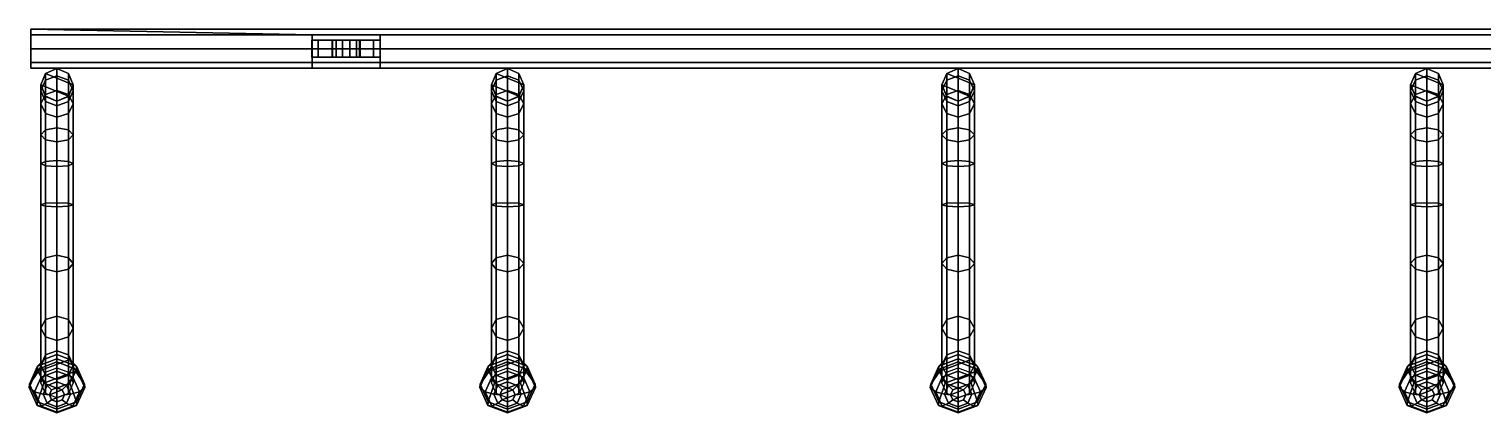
# Model space of a CAD drawing. Extents: x 0 to 330, y -45 to 0.
# Drawn here: x 0 to 170.3, y -45 to 0 of the extents above; entities that cross this region are included whole.
import ezdxf

# ---------------------------------------------------------------- set-up
doc = ezdxf.new("R2010")
doc.units = 0
doc.layers.add('ACESSORIO', color=254, linetype='CONTINUOUS')
doc.layers.add('BRANCO', color=7, linetype='CONTINUOUS')

msp = doc.modelspace()

# ---------------------------------------------------------------- meshes
at = {"layer": 'ACESSORIO'}
mesh = msp.add_polyface(dxfattribs=at)
corners = [(327.46, -4.6, 61), (327.46, -4.6, 28.55), (286.39, -4.6, 61), (33.17, -4.6, 61), (0.21, -4.6, 61), (0.21, -4.6, 28.55), (327.46, -3.93, 62.63), (327.46, -3.93, 59.37), (327.46, -3.93, 30.18), (327.46, -3.93, 26.92), (294.39, -3.93, 62.63), (294.39, -3.93, 59.37), (41.15, -3.93, 62.63), (41.15, -3.93, 59.37), (0.21, -3.93, 62.63), (0.21, -3.93, 59.37), (0.21, -3.93, 30.18), (0.21, -3.93, 26.92), (294.36, -3.3, 59.34), (293.59, -3.3, 64.23), (292.03, -3.3, 61.39), (292.03, -3.3, 60.51), (291.93, -3.3, 65), (291.59, -3.3, 62.15), (290.83, -3.3, 59.32), (289.96, -3.3, 62.59), (289.2, -3.3, 59.76), (288.79, -3.3, 57), (288.76, -3.3, 61.39), (287.12, -3.3, 64.23), (287.12, -3.3, 57.77), (286.36, -3.3, 62.66), (41.13, -3.3, 59.34), (40.36, -3.3, 64.23), (38.8, -3.3, 61.39), (38.8, -3.3, 60.51), (38.7, -3.3, 65), (38.36, -3.3, 62.15), (37.6, -3.3, 59.32), (36.73, -3.3, 62.59), (35.97, -3.3, 59.76), (35.56, -3.3, 57), (35.53, -3.3, 61.39), (33.89, -3.3, 64.23), (33.89, -3.3, 57.77), (33.13, -3.3, 62.66), (327.46, -2.3, 58.7), (327.46, -2.3, 26.25), (294.39, -2.3, 63.3), (294.39, -2.3, 58.7), (41.15, -2.3, 63.3), (41.15, -2.3, 58.7), (33.17, -2.3, 63.3), (0.21, -2.3, 63.3), (0.21, -2.3, 58.7), (0.21, -2.3, 30.85), (0.21, -2.3, 26.25), (294.36, -1.3, 62.66), (294.36, -1.3, 59.34), (293.59, -1.3, 64.23), (293.59, -1.3, 57.77), (292.03, -1.3, 61.39), (291.93, -1.3, 57), (291.59, -1.3, 62.15), (290.83, -1.3, 62.59), (288.79, -1.3, 57), (287.12, -1.3, 57.77), (286.36, -1.3, 59.34), (41.13, -1.3, 62.66), (41.13, -1.3, 59.34), (40.36, -1.3, 64.23), (40.36, -1.3, 57.77), (38.8, -1.3, 61.39), (38.7, -1.3, 57), (38.36, -1.3, 62.15), (37.6, -1.3, 62.59), (35.56, -1.3, 57), (33.89, -1.3, 57.77), (33.13, -1.3, 59.34), (327.46, -0.67, 59.37), (327.46, -0.67, 26.92), (294.39, -0.67, 62.63), (294.39, -0.67, 59.37), (41.15, -0.67, 62.63), (41.15, -0.67, 59.37), (33.17, -0.67, 62.63), (0.21, -0.67, 62.63), (0.21, -0.67, 59.37), (0.21, -0.67, 30.18), (327.46, 0, 28.55), (294.39, -0.67, 61), (41.15, -0.67, 61), (33.17, -0.67, 61), (0.21, 0, 61), (0.21, 0, 28.55), (0.21, 0, 28.55), (0.21, 0, 61), (286.39, -0.67, 61), (327.46, 0, 28.55), (327.46, 0, 61), (327.46, 0, 61), (0.21, -0.67, 26.92), (0.21, -0.67, 26.92), (0.21, -0.67, 30.18), (0.21, -0.67, 59.37), (0.21, -0.67, 62.63), (33.17, -0.67, 59.37), (286.39, -0.67, 59.37), (286.39, -0.67, 62.63), (327.46, -0.67, 26.92), (327.46, -0.67, 30.18), (327.46, -0.67, 30.18), (327.46, -0.67, 59.37), (327.46, -0.67, 62.63), (327.46, -0.67, 62.63), (33.13, -1.3, 59.34), (33.13, -1.3, 62.66), (33.13, -1.3, 62.66), (33.89, -1.3, 57.77), (33.89, -1.3, 64.23), (33.89, -1.3, 64.23), (35.53, -1.3, 60.51), (35.53, -1.3, 60.51), (35.53, -1.3, 61.39), (35.53, -1.3, 61.39), (35.56, -1.3, 57), (35.56, -1.3, 65), (35.56, -1.3, 65), (35.97, -1.3, 59.76), (35.97, -1.3, 59.76), (35.97, -1.3, 62.15), (35.97, -1.3, 62.15), (36.73, -1.3, 59.32), (36.73, -1.3, 59.32), (36.73, -1.3, 62.59), (36.73, -1.3, 62.59), (37.6, -1.3, 59.32), (37.6, -1.3, 59.32), (37.6, -1.3, 62.59), (38.36, -1.3, 59.76), (38.36, -1.3, 59.76), (38.36, -1.3, 62.15), (38.7, -1.3, 57), (38.7, -1.3, 65), (38.7, -1.3, 65), (38.8, -1.3, 60.51), (38.8, -1.3, 60.51), (38.8, -1.3, 61.39), (40.36, -1.3, 57.77), (40.36, -1.3, 64.23), (41.13, -1.3, 59.34), (41.13, -1.3, 62.66), (286.36, -1.3, 59.34), (286.36, -1.3, 62.66), (286.36, -1.3, 62.66), (287.12, -1.3, 57.77), (287.12, -1.3, 64.23), (287.12, -1.3, 64.23), (288.76, -1.3, 60.51), (288.76, -1.3, 60.51), (288.76, -1.3, 61.39), (288.76, -1.3, 61.39), (288.79, -1.3, 57), (288.79, -1.3, 65), (288.79, -1.3, 65), (289.2, -1.3, 59.76), (289.2, -1.3, 59.76), (289.2, -1.3, 62.15), (289.2, -1.3, 62.15), (289.96, -1.3, 59.32), (289.96, -1.3, 59.32), (289.96, -1.3, 62.59), (289.96, -1.3, 62.59), (290.83, -1.3, 59.32), (290.83, -1.3, 59.32), (290.83, -1.3, 62.59), (291.59, -1.3, 59.76), (291.59, -1.3, 59.76), (291.59, -1.3, 62.15), (291.93, -1.3, 57), (291.93, -1.3, 65), (291.93, -1.3, 65), (292.03, -1.3, 60.51), (292.03, -1.3, 60.51), (292.03, -1.3, 61.39), (293.59, -1.3, 57.77), (293.59, -1.3, 64.23), (294.36, -1.3, 59.34), (294.36, -1.3, 62.66), (0.21, -2.3, 26.25), (0.21, -2.3, 30.85), (0.21, -2.3, 58.7), (0.21, -2.3, 63.3), (33.17, -2.3, 58.7), (286.39, -2.3, 58.7), (286.39, -2.3, 63.3), (327.46, -2.3, 26.25), (327.46, -2.3, 30.85), (327.46, -2.3, 30.85), (327.46, -2.3, 58.7), (327.46, -2.3, 63.3), (327.46, -2.3, 63.3), (33.13, -3.3, 59.34), (33.13, -3.3, 59.34), (33.13, -3.3, 62.66), (33.89, -3.3, 57.77), (33.89, -3.3, 64.23), (35.53, -3.3, 60.51), (35.53, -3.3, 60.51), (35.53, -3.3, 61.39), (35.56, -3.3, 57), (35.56, -3.3, 65), (35.56, -3.3, 65), (35.97, -3.3, 59.76), (35.97, -3.3, 62.15), (35.97, -3.3, 62.15), (36.73, -3.3, 59.32), (36.73, -3.3, 59.32), (36.73, -3.3, 62.59), (37.6, -3.3, 59.32), (37.6, -3.3, 62.59), (37.6, -3.3, 62.59), (38.36, -3.3, 59.76), (38.36, -3.3, 59.76), (38.36, -3.3, 62.15), (38.7, -3.3, 57), (38.7, -3.3, 57), (38.7, -3.3, 65), (38.8, -3.3, 60.51), (38.8, -3.3, 61.39), (40.36, -3.3, 57.77), (40.36, -3.3, 57.77), (40.36, -3.3, 64.23), (41.13, -3.3, 59.34), (41.13, -3.3, 62.66), (41.13, -3.3, 62.66), (286.36, -3.3, 59.34), (286.36, -3.3, 59.34), (286.36, -3.3, 62.66), (287.12, -3.3, 57.77), (287.12, -3.3, 64.23), (288.76, -3.3, 60.51), (288.76, -3.3, 60.51), (288.76, -3.3, 61.39), (288.79, -3.3, 57), (288.79, -3.3, 65), (288.79, -3.3, 65), (289.2, -3.3, 59.76), (289.2, -3.3, 62.15), (289.2, -3.3, 62.15), (289.96, -3.3, 59.32), (289.96, -3.3, 59.32), (289.96, -3.3, 62.59), (290.83, -3.3, 59.32), (290.83, -3.3, 62.59), (290.83, -3.3, 62.59), (291.59, -3.3, 59.76), (291.59, -3.3, 59.76), (291.59, -3.3, 62.15), (291.93, -3.3, 57), (291.93, -3.3, 57), (291.93, -3.3, 65), (292.03, -3.3, 60.51), (292.03, -3.3, 61.39), (293.59, -3.3, 57.77), (293.59, -3.3, 57.77), (293.59, -3.3, 64.23), (294.36, -3.3, 59.34), (294.36, -3.3, 62.66), (294.36, -3.3, 62.66), (0.21, -3.93, 26.92), (0.21, -3.93, 30.18), (0.21, -3.93, 59.37), (0.21, -3.93, 62.63), (33.17, -3.93, 59.37), (33.17, -3.93, 62.63), (286.39, -3.93, 59.37), (286.39, -3.93, 62.63), (327.46, -3.93, 26.92), (327.46, -3.93, 30.18), (327.46, -3.93, 59.37), (327.46, -3.93, 62.63), (0.21, -4.6, 28.55), (0.21, -4.6, 61), (41.15, -4.6, 61), (294.39, -4.6, 61), (327.46, -4.6, 28.55), (327.46, -4.6, 61)]
mesh.append_faces([[corners[k] for k in face] for face in [(281, 10, 285, 287), (200, 48, 10, 281), (113, 81, 48, 200), (99, 90, 81, 113), (112, 82, 90, 99), (199, 49, 82, 112), (280, 11, 49, 199), (287, 285, 11, 280), (191, 272, 4, 104), (104, 4, 14, 96), (96, 14, 192, 105), (79, 100, 114, 46), (46, 114, 201, 7), (7, 201, 6, 0), (12, 284, 2, 277), (50, 12, 277, 195), (83, 50, 195, 108), (91, 83, 108, 97), (84, 91, 97, 107), (51, 84, 107, 194), (13, 51, 194, 276), (284, 13, 276, 2), (273, 283, 3, 275), (53, 273, 275, 52), (86, 53, 52, 85), (93, 86, 85, 92), (87, 93, 92, 106), (54, 87, 106, 193), (15, 54, 193, 274), (283, 15, 274, 3), (286, 279, 271, 282), (279, 197, 190, 271), (197, 110, 103, 190), (110, 89, 94, 103), (89, 109, 101, 94), (109, 196, 189, 101), (196, 278, 270, 189), (278, 286, 282, 270), (56, 17, 5, 102), (102, 5, 16, 95), (95, 16, 55, 88), (80, 98, 111, 47), (47, 111, 198, 9), (9, 198, 8, 1), (226, 41, 125, 142), (203, 45, 116, 115), (212, 36, 143, 126), (235, 32, 150, 151), (118, 125, 41, 44), (231, 226, 142, 148), (119, 116, 45, 43), (149, 143, 36, 33), (115, 118, 44, 203), (32, 231, 148, 150), (126, 119, 43, 212), (151, 149, 33, 235), (35, 145, 139, 223), (34, 147, 145, 35), (38, 136, 132, 217), (223, 139, 136, 38), (40, 128, 121, 208), (217, 132, 128, 40), (42, 123, 130, 215), (208, 121, 123, 42), (39, 134, 138, 221), (215, 130, 134, 39), (147, 34, 37, 141), (221, 138, 141, 37), (74, 75, 144, 70), (74, 70, 68, 72), (72, 68, 69, 146), (140, 146, 69, 71), (140, 71, 73, 137), (133, 137, 73, 76), (129, 133, 76, 77), (129, 77, 78, 122), (124, 122, 78, 117), (131, 124, 117, 120), (131, 120, 127, 135), (135, 127, 144, 75), (214, 218, 211, 206), (214, 206, 204, 209), (209, 204, 202, 207), (213, 207, 202, 205), (213, 205, 210, 216), (216, 210, 225, 219), (222, 219, 225, 230), (222, 230, 233, 228), (229, 228, 233, 234), (224, 229, 234, 232), (224, 232, 227, 220), (218, 220, 227, 211), (260, 27, 162, 179), (237, 31, 153, 152), (246, 22, 180, 163), (269, 18, 187, 188), (155, 162, 27, 30), (265, 260, 179, 185), (156, 153, 31, 29), (186, 180, 22, 19), (152, 155, 30, 237), (18, 265, 185, 187), (163, 156, 29, 246), (188, 186, 19, 269), (21, 182, 176, 257), (20, 184, 182, 21), (24, 173, 169, 251), (257, 176, 173, 24), (26, 165, 158, 242), (251, 169, 165, 26), (28, 160, 167, 249), (242, 158, 160, 28), (25, 171, 175, 255), (249, 167, 171, 25), (184, 20, 23, 178), (255, 175, 178, 23), (63, 64, 181, 59), (63, 59, 57, 61), (61, 57, 58, 183), (177, 183, 58, 60), (177, 60, 62, 174), (170, 174, 62, 65), (166, 170, 65, 66), (166, 66, 67, 159), (161, 159, 67, 154), (168, 161, 154, 157), (168, 157, 164, 172), (172, 164, 181, 64), (248, 252, 245, 240), (248, 240, 238, 243), (243, 238, 236, 241), (247, 241, 236, 239), (247, 239, 244, 250), (250, 244, 259, 253), (256, 253, 259, 264), (256, 264, 267, 262), (263, 262, 267, 268), (258, 263, 268, 266), (258, 266, 261, 254), (252, 254, 261, 245)]])
mesh = msp.add_polyface(dxfattribs=at)
corners = [(1.92, -40.58, 16.53), (1.37, -39.39, 17.16), (4.61, -38.2, 17.8), (1.92, -38.2, 17.8), (1.92, -36.07, 9.72), (1.37, -35.07, 10.61), (4.61, -34.06, 11.5), (1.92, -34.06, 11.5), (1.92, -28.16, 3.02), (1.37, -27.48, 4.2), (4.61, -26.8, 5.39), (1.92, -26.8, 5.39), (1.92, -20.75, 0.56), (1.37, -20.59, 1.92), (4.61, -20.42, 3.28), (1.92, -20.42, 3.28), (4.61, -16.02, 3.58), (5.17, -15.77, 2.25), (4.61, -15.51, 0.92), (3.27, -15.41, 0.37), (4.61, -12.98, 4.55), (5.17, -12.39, 3.32), (4.61, -11.81, 2.1), (3.27, -11.56, 1.6), (1.92, -8.48, 9.88), (3.27, -8.45, 12.2), (3.27, -8.44, 63.09), (1.92, -7.89, 12.2), (1.92, -7.88, 63.09), (4.61, -7.68, 5.9), (1.37, -7.24, 9.33), (3.27, -7.22, 5.58), (1.37, -6.54, 12.2), (3.27, -5.48, 8.55), (4.61, -5.2, 63.09), (1.92, -5.19, 12.19), (3.27, -4.64, 63.09), (3.27, -4.63, 12.19), (3.27, -4.64, 63.09), (4.61, -5.19, 12.19), (1.92, -5.2, 63.09), (1.92, -5.2, 63.09), (4.61, -5.2, 63.09), (1.92, -6, 8.78), (4.61, -6, 8.78), (1.37, -6.54, 63.09), (1.37, -6.54, 63.09), (5.17, -6.54, 12.2), (5.17, -6.54, 63.09), (5.17, -6.54, 63.09), (5.17, -7.24, 9.33), (1.92, -7.68, 5.9), (1.92, -7.88, 63.09), (4.61, -7.88, 63.09), (4.61, -7.88, 63.09), (4.61, -7.89, 12.2), (3.27, -8.44, 63.09), (4.61, -8.48, 9.88), (1.37, -8.78, 6.68), (5.17, -8.78, 6.68), (3.27, -8.99, 10.11), (1.92, -9.88, 7.45), (4.61, -9.88, 7.45), (3.27, -10.33, 7.77), (1.92, -11.81, 2.1), (1.37, -12.39, 3.32), (1.92, -12.98, 4.55), (3.27, -13.22, 5.05), (1.92, -15.51, 0.92), (1.37, -15.77, 2.25), (1.92, -16.02, 3.58), (3.27, -16.13, 4.13), (3.27, -20.36, 3.85), (5.17, -20.59, 1.92), (4.61, -20.75, 0.56), (3.27, -20.82), (3.27, -26.52, 5.88), (5.17, -27.48, 4.2), (4.61, -28.16, 3.02), (3.27, -28.45, 2.53), (3.27, -33.64, 11.87), (5.17, -35.07, 10.61), (4.61, -36.07, 9.72), (3.27, -36.49, 9.35), (3.27, -37.71, 18.06), (5.17, -39.39, 17.16), (3.27, -39.71, 22.46), (1.92, -40.22, 22.25), (4.61, -40.22, 22.25), (4.61, -40.58, 16.53), (3.27, -41.07, 16.26), (1.37, -41.47, 21.75), (5.17, -41.47, 21.75), (1.92, -42.71, 21.24), (4.61, -42.71, 21.24), (3.27, -43.23, 21.03)]
mesh.append_faces([[corners[k] for k in face] for face in [(56, 52, 27, 25), (52, 45, 32, 27), (45, 40, 35, 32), (40, 36, 37, 35), (36, 42, 39, 37), (42, 48, 47, 39), (48, 53, 55, 47), (53, 56, 25, 55), (24, 60, 25, 27), (30, 24, 27, 32), (43, 30, 32, 35), (33, 43, 35, 37), (44, 33, 37, 39), (50, 44, 39, 47), (57, 50, 47, 55), (60, 57, 55, 25), (61, 63, 60, 24), (58, 61, 24, 30), (51, 58, 30, 43), (31, 51, 43, 33), (29, 31, 33, 44), (59, 29, 44, 50), (62, 59, 50, 57), (63, 62, 57, 60), (63, 61, 66, 67), (61, 58, 65, 66), (58, 51, 64, 65), (51, 31, 23, 64), (31, 29, 22, 23), (29, 59, 21, 22), (59, 62, 20, 21), (62, 63, 67, 20), (70, 71, 67, 66), (69, 70, 66, 65), (68, 69, 65, 64), (19, 68, 64, 23), (18, 19, 23, 22), (17, 18, 22, 21), (16, 17, 21, 20), (71, 16, 20, 67), (15, 72, 71, 70), (13, 15, 70, 69), (12, 13, 69, 68), (75, 12, 68, 19), (74, 75, 19, 18), (73, 74, 18, 17), (14, 73, 17, 16), (72, 14, 16, 71), (11, 76, 72, 15), (9, 11, 15, 13), (8, 9, 13, 12), (79, 8, 12, 75), (78, 79, 75, 74), (77, 78, 74, 73), (10, 77, 73, 14), (76, 10, 14, 72), (76, 11, 7, 80), (11, 9, 5, 7), (9, 8, 4, 5), (8, 79, 83, 4), (79, 78, 82, 83), (78, 77, 81, 82), (77, 10, 6, 81), (10, 76, 80, 6), (80, 7, 3, 84), (7, 5, 1, 3), (5, 4, 0, 1), (4, 83, 90, 0), (83, 82, 89, 90), (82, 81, 85, 89), (81, 6, 2, 85), (6, 80, 84, 2), (87, 86, 84, 3), (91, 87, 3, 1), (93, 91, 1, 0), (95, 93, 0, 90), (94, 95, 90, 89), (92, 94, 89, 85), (88, 92, 85, 2), (86, 88, 2, 84), (34, 38, 41, 49), (49, 41, 46, 54), (54, 46, 28, 26)]])
mesh = msp.add_polyface(dxfattribs=at)
corners = [(54.72, -40.58, 16.53), (54.16, -39.39, 17.16), (57.4, -38.2, 17.8), (54.72, -38.2, 17.8), (54.72, -36.07, 9.72), (54.16, -35.07, 10.61), (57.4, -34.06, 11.5), (54.72, -34.06, 11.5), (54.72, -28.16, 3.02), (54.16, -27.48, 4.2), (57.4, -26.8, 5.39), (54.72, -26.8, 5.39), (54.72, -20.75, 0.56), (54.16, -20.59, 1.92), (57.4, -20.42, 3.28), (54.72, -20.42, 3.28), (57.4, -16.02, 3.58), (57.96, -15.77, 2.25), (57.4, -15.51, 0.92), (56.06, -15.41, 0.37), (57.4, -12.98, 4.55), (57.96, -12.39, 3.32), (57.4, -11.81, 2.1), (56.06, -11.56, 1.6), (54.72, -8.48, 9.88), (56.06, -8.45, 12.2), (56.06, -8.44, 63.09), (54.72, -7.89, 12.2), (54.72, -7.88, 63.09), (57.4, -7.68, 5.9), (54.16, -7.24, 9.33), (56.06, -7.22, 5.58), (54.16, -6.54, 12.2), (56.06, -5.48, 8.55), (57.4, -5.2, 63.09), (54.72, -5.19, 12.19), (56.06, -4.64, 63.09), (56.06, -4.63, 12.19), (56.06, -4.64, 63.09), (57.4, -5.19, 12.19), (54.72, -5.2, 63.09), (54.72, -5.2, 63.09), (57.4, -5.2, 63.09), (54.72, -6, 8.78), (57.4, -6, 8.78), (54.16, -6.54, 63.09), (54.16, -6.54, 63.09), (57.96, -6.54, 12.2), (57.96, -6.54, 63.09), (57.96, -6.54, 63.09), (57.96, -7.24, 9.33), (54.72, -7.68, 5.9), (54.72, -7.88, 63.09), (57.4, -7.88, 63.09), (57.4, -7.88, 63.09), (57.4, -7.89, 12.2), (56.06, -8.44, 63.09), (57.4, -8.48, 9.88), (54.16, -8.78, 6.68), (57.96, -8.78, 6.68), (56.06, -8.99, 10.11), (54.72, -9.88, 7.45), (57.4, -9.88, 7.45), (56.06, -10.33, 7.77), (54.72, -11.81, 2.1), (54.16, -12.39, 3.32), (54.72, -12.98, 4.55), (56.06, -13.22, 5.05), (54.72, -15.51, 0.92), (54.16, -15.77, 2.25), (54.72, -16.02, 3.58), (56.06, -16.13, 4.13), (56.06, -20.36, 3.85), (57.96, -20.59, 1.92), (57.4, -20.75, 0.56), (56.06, -20.82), (56.06, -26.52, 5.88), (57.96, -27.48, 4.2), (57.4, -28.16, 3.02), (56.06, -28.45, 2.53), (56.06, -33.64, 11.87), (57.96, -35.07, 10.61), (57.4, -36.07, 9.72), (56.06, -36.49, 9.35), (56.06, -37.71, 18.06), (57.96, -39.39, 17.16), (56.06, -39.71, 22.46), (54.72, -40.22, 22.25), (57.4, -40.22, 22.25), (57.4, -40.58, 16.53), (56.06, -41.07, 16.26), (54.16, -41.47, 21.75), (57.96, -41.47, 21.75), (54.72, -42.71, 21.24), (57.4, -42.71, 21.24), (56.06, -43.23, 21.03)]
mesh.append_faces([[corners[k] for k in face] for face in [(56, 52, 27, 25), (52, 45, 32, 27), (45, 40, 35, 32), (40, 36, 37, 35), (36, 42, 39, 37), (42, 48, 47, 39), (48, 53, 55, 47), (53, 56, 25, 55), (24, 60, 25, 27), (30, 24, 27, 32), (43, 30, 32, 35), (33, 43, 35, 37), (44, 33, 37, 39), (50, 44, 39, 47), (57, 50, 47, 55), (60, 57, 55, 25), (61, 63, 60, 24), (58, 61, 24, 30), (51, 58, 30, 43), (31, 51, 43, 33), (29, 31, 33, 44), (59, 29, 44, 50), (62, 59, 50, 57), (63, 62, 57, 60), (63, 61, 66, 67), (61, 58, 65, 66), (58, 51, 64, 65), (51, 31, 23, 64), (31, 29, 22, 23), (29, 59, 21, 22), (59, 62, 20, 21), (62, 63, 67, 20), (70, 71, 67, 66), (69, 70, 66, 65), (68, 69, 65, 64), (19, 68, 64, 23), (18, 19, 23, 22), (17, 18, 22, 21), (16, 17, 21, 20), (71, 16, 20, 67), (15, 72, 71, 70), (13, 15, 70, 69), (12, 13, 69, 68), (75, 12, 68, 19), (74, 75, 19, 18), (73, 74, 18, 17), (14, 73, 17, 16), (72, 14, 16, 71), (11, 76, 72, 15), (9, 11, 15, 13), (8, 9, 13, 12), (79, 8, 12, 75), (78, 79, 75, 74), (77, 78, 74, 73), (10, 77, 73, 14), (76, 10, 14, 72), (76, 11, 7, 80), (11, 9, 5, 7), (9, 8, 4, 5), (8, 79, 83, 4), (79, 78, 82, 83), (78, 77, 81, 82), (77, 10, 6, 81), (10, 76, 80, 6), (80, 7, 3, 84), (7, 5, 1, 3), (5, 4, 0, 1), (4, 83, 90, 0), (83, 82, 89, 90), (82, 81, 85, 89), (81, 6, 2, 85), (6, 80, 84, 2), (87, 86, 84, 3), (91, 87, 3, 1), (93, 91, 1, 0), (95, 93, 0, 90), (94, 95, 90, 89), (92, 94, 89, 85), (88, 92, 85, 2), (86, 88, 2, 84), (34, 38, 41, 49), (49, 41, 46, 54), (54, 46, 28, 26)]])
mesh = msp.add_polyface(dxfattribs=at)
corners = [(107.51, -40.58, 16.53), (106.96, -39.39, 17.16), (110.2, -38.2, 17.8), (107.51, -38.2, 17.8), (107.51, -36.07, 9.72), (106.96, -35.07, 10.61), (110.2, -34.06, 11.5), (107.51, -34.06, 11.5), (107.51, -28.16, 3.02), (106.96, -27.48, 4.2), (110.2, -26.8, 5.39), (107.51, -26.8, 5.39), (107.51, -20.75, 0.56), (106.96, -20.59, 1.92), (110.2, -20.42, 3.28), (107.51, -20.42, 3.28), (110.2, -16.02, 3.58), (110.76, -15.77, 2.25), (110.2, -15.51, 0.92), (108.86, -15.41, 0.37), (110.2, -12.98, 4.55), (110.76, -12.39, 3.32), (110.2, -11.81, 2.1), (108.86, -11.56, 1.6), (107.51, -8.48, 9.88), (108.86, -8.45, 12.2), (108.86, -8.44, 63.09), (107.51, -7.89, 12.2), (107.51, -7.88, 63.09), (110.2, -7.68, 5.9), (106.96, -7.24, 9.33), (108.86, -7.22, 5.58), (106.96, -6.54, 12.2), (108.86, -5.48, 8.55), (110.2, -5.2, 63.09), (107.51, -5.19, 12.19), (108.86, -4.64, 63.09), (108.86, -4.63, 12.19), (108.86, -4.64, 63.09), (110.2, -5.19, 12.19), (107.51, -5.2, 63.09), (107.51, -5.2, 63.09), (110.2, -5.2, 63.09), (107.51, -6, 8.78), (110.2, -6, 8.78), (106.96, -6.54, 63.09), (106.96, -6.54, 63.09), (110.76, -6.54, 12.2), (110.76, -6.54, 63.09), (110.76, -6.54, 63.09), (110.76, -7.24, 9.33), (107.51, -7.68, 5.9), (107.51, -7.88, 63.09), (110.2, -7.88, 63.09), (110.2, -7.88, 63.09), (110.2, -7.89, 12.2), (108.86, -8.44, 63.09), (110.2, -8.48, 9.88), (106.96, -8.78, 6.68), (110.76, -8.78, 6.68), (108.86, -8.99, 10.11), (107.51, -9.88, 7.45), (110.2, -9.88, 7.45), (108.86, -10.33, 7.77), (107.51, -11.81, 2.1), (106.96, -12.39, 3.32), (107.51, -12.98, 4.55), (108.86, -13.22, 5.05), (107.51, -15.51, 0.92), (106.96, -15.77, 2.25), (107.51, -16.02, 3.58), (108.86, -16.13, 4.13), (108.86, -20.36, 3.85), (110.76, -20.59, 1.92), (110.2, -20.75, 0.56), (108.86, -20.82), (108.86, -26.52, 5.88), (110.76, -27.48, 4.2), (110.2, -28.16, 3.02), (108.86, -28.45, 2.53), (108.86, -33.64, 11.87), (110.76, -35.07, 10.61), (110.2, -36.07, 9.72), (108.86, -36.49, 9.35), (108.86, -37.71, 18.06), (110.76, -39.39, 17.16), (108.86, -39.71, 22.46), (107.51, -40.22, 22.25), (110.2, -40.22, 22.25), (110.2, -40.58, 16.53), (108.86, -41.07, 16.26), (106.96, -41.47, 21.75), (110.76, -41.47, 21.75), (107.51, -42.71, 21.24), (110.2, -42.71, 21.24), (108.86, -43.23, 21.03)]
mesh.append_faces([[corners[k] for k in face] for face in [(56, 52, 27, 25), (52, 45, 32, 27), (45, 40, 35, 32), (40, 36, 37, 35), (36, 42, 39, 37), (42, 48, 47, 39), (48, 53, 55, 47), (53, 56, 25, 55), (24, 60, 25, 27), (30, 24, 27, 32), (43, 30, 32, 35), (33, 43, 35, 37), (44, 33, 37, 39), (50, 44, 39, 47), (57, 50, 47, 55), (60, 57, 55, 25), (61, 63, 60, 24), (58, 61, 24, 30), (51, 58, 30, 43), (31, 51, 43, 33), (29, 31, 33, 44), (59, 29, 44, 50), (62, 59, 50, 57), (63, 62, 57, 60), (63, 61, 66, 67), (61, 58, 65, 66), (58, 51, 64, 65), (51, 31, 23, 64), (31, 29, 22, 23), (29, 59, 21, 22), (59, 62, 20, 21), (62, 63, 67, 20), (70, 71, 67, 66), (69, 70, 66, 65), (68, 69, 65, 64), (19, 68, 64, 23), (18, 19, 23, 22), (17, 18, 22, 21), (16, 17, 21, 20), (71, 16, 20, 67), (15, 72, 71, 70), (13, 15, 70, 69), (12, 13, 69, 68), (75, 12, 68, 19), (74, 75, 19, 18), (73, 74, 18, 17), (14, 73, 17, 16), (72, 14, 16, 71), (11, 76, 72, 15), (9, 11, 15, 13), (8, 9, 13, 12), (79, 8, 12, 75), (78, 79, 75, 74), (77, 78, 74, 73), (10, 77, 73, 14), (76, 10, 14, 72), (76, 11, 7, 80), (11, 9, 5, 7), (9, 8, 4, 5), (8, 79, 83, 4), (79, 78, 82, 83), (78, 77, 81, 82), (77, 10, 6, 81), (10, 76, 80, 6), (80, 7, 3, 84), (7, 5, 1, 3), (5, 4, 0, 1), (4, 83, 90, 0), (83, 82, 89, 90), (82, 81, 85, 89), (81, 6, 2, 85), (6, 80, 84, 2), (87, 86, 84, 3), (91, 87, 3, 1), (93, 91, 1, 0), (95, 93, 0, 90), (94, 95, 90, 89), (92, 94, 89, 85), (88, 92, 85, 2), (86, 88, 2, 84), (34, 38, 41, 49), (49, 41, 46, 54), (54, 46, 28, 26)]])
mesh = msp.add_polyface(dxfattribs=at)
corners = [(162.43, -40.58, 16.53), (161.87, -39.39, 17.16), (165.12, -38.2, 17.8), (162.43, -38.2, 17.8), (162.43, -36.07, 9.72), (161.87, -35.07, 10.61), (165.12, -34.06, 11.5), (162.43, -34.06, 11.5), (162.43, -28.16, 3.02), (161.87, -27.48, 4.2), (165.12, -26.8, 5.39), (162.43, -26.8, 5.39), (162.43, -20.75, 0.56), (161.87, -20.59, 1.92), (165.12, -20.42, 3.28), (162.43, -20.42, 3.28), (165.12, -16.02, 3.58), (165.67, -15.77, 2.25), (165.12, -15.51, 0.92), (163.77, -15.41, 0.37), (165.12, -12.98, 4.55), (165.67, -12.39, 3.32), (165.12, -11.81, 2.1), (163.77, -11.56, 1.6), (162.43, -8.48, 9.88), (163.77, -8.45, 12.2), (163.77, -8.44, 63.09), (162.43, -7.89, 12.2), (162.43, -7.88, 63.09), (165.12, -7.68, 5.9), (161.87, -7.24, 9.33), (163.77, -7.22, 5.58), (161.87, -6.54, 12.2), (163.77, -5.48, 8.55), (165.12, -5.2, 63.09), (162.43, -5.19, 12.19), (163.77, -4.64, 63.09), (163.77, -4.63, 12.19), (163.77, -4.64, 63.09), (165.12, -5.19, 12.19), (162.43, -5.2, 63.09), (162.43, -5.2, 63.09), (165.12, -5.2, 63.09), (162.43, -6, 8.78), (165.12, -6, 8.78), (161.87, -6.54, 63.09), (161.87, -6.54, 63.09), (165.67, -6.54, 12.2), (165.67, -6.54, 63.09), (165.67, -6.54, 63.09), (165.67, -7.24, 9.33), (162.43, -7.68, 5.9), (162.43, -7.88, 63.09), (165.12, -7.88, 63.09), (165.12, -7.88, 63.09), (165.12, -7.89, 12.2), (163.77, -8.44, 63.09), (165.12, -8.48, 9.88), (161.87, -8.78, 6.68), (165.67, -8.78, 6.68), (163.77, -8.99, 10.11), (162.43, -9.88, 7.45), (165.12, -9.88, 7.45), (163.77, -10.33, 7.77), (162.43, -11.81, 2.1), (161.87, -12.39, 3.32), (162.43, -12.98, 4.55), (163.77, -13.22, 5.05), (162.43, -15.51, 0.92), (161.87, -15.77, 2.25), (162.43, -16.02, 3.58), (163.77, -16.13, 4.13), (163.77, -20.36, 3.85), (165.67, -20.59, 1.92), (165.12, -20.75, 0.56), (163.77, -20.82), (163.77, -26.52, 5.88), (165.67, -27.48, 4.2), (165.12, -28.16, 3.02), (163.77, -28.45, 2.53), (163.77, -33.64, 11.87), (165.67, -35.07, 10.61), (165.12, -36.07, 9.72), (163.77, -36.49, 9.35), (163.77, -37.71, 18.06), (165.67, -39.39, 17.16), (163.77, -39.71, 22.46), (162.43, -40.22, 22.25), (165.12, -40.22, 22.25), (165.12, -40.58, 16.53), (163.77, -41.07, 16.26), (161.87, -41.47, 21.75), (165.67, -41.47, 21.75), (162.43, -42.71, 21.24), (165.12, -42.71, 21.24), (163.77, -43.23, 21.03)]
mesh.append_faces([[corners[k] for k in face] for face in [(56, 52, 27, 25), (52, 45, 32, 27), (45, 40, 35, 32), (40, 36, 37, 35), (36, 42, 39, 37), (42, 48, 47, 39), (48, 53, 55, 47), (53, 56, 25, 55), (24, 60, 25, 27), (30, 24, 27, 32), (43, 30, 32, 35), (33, 43, 35, 37), (44, 33, 37, 39), (50, 44, 39, 47), (57, 50, 47, 55), (60, 57, 55, 25), (61, 63, 60, 24), (58, 61, 24, 30), (51, 58, 30, 43), (31, 51, 43, 33), (29, 31, 33, 44), (59, 29, 44, 50), (62, 59, 50, 57), (63, 62, 57, 60), (63, 61, 66, 67), (61, 58, 65, 66), (58, 51, 64, 65), (51, 31, 23, 64), (31, 29, 22, 23), (29, 59, 21, 22), (59, 62, 20, 21), (62, 63, 67, 20), (70, 71, 67, 66), (69, 70, 66, 65), (68, 69, 65, 64), (19, 68, 64, 23), (18, 19, 23, 22), (17, 18, 22, 21), (16, 17, 21, 20), (71, 16, 20, 67), (15, 72, 71, 70), (13, 15, 70, 69), (12, 13, 69, 68), (75, 12, 68, 19), (74, 75, 19, 18), (73, 74, 18, 17), (14, 73, 17, 16), (72, 14, 16, 71), (11, 76, 72, 15), (9, 11, 15, 13), (8, 9, 13, 12), (79, 8, 12, 75), (78, 79, 75, 74), (77, 78, 74, 73), (10, 77, 73, 14), (76, 10, 14, 72), (76, 11, 7, 80), (11, 9, 5, 7), (9, 8, 4, 5), (8, 79, 83, 4), (79, 78, 82, 83), (78, 77, 81, 82), (77, 10, 6, 81), (10, 76, 80, 6), (80, 7, 3, 84), (7, 5, 1, 3), (5, 4, 0, 1), (4, 83, 90, 0), (83, 82, 89, 90), (82, 81, 85, 89), (81, 6, 2, 85), (6, 80, 84, 2), (87, 86, 84, 3), (91, 87, 3, 1), (93, 91, 1, 0), (95, 93, 0, 90), (94, 95, 90, 89), (92, 94, 89, 85), (88, 92, 85, 2), (86, 88, 2, 84), (34, 38, 41, 49), (49, 41, 46, 54), (54, 46, 28, 26)]])
at = {"layer": 'BRANCO'}
mesh = msp.add_polyface(dxfattribs=at)
corners = [(3.27, -44.57, 20.91), (5.57, -44.12, 22.17), (3.89, -43.45, 24.84), (4.15, -42.88, 25.09), (4.87, -42.81, 24.93), (5.89, -42.51, 24.25), (2.64, -42.3, 25.34), (3.27, -42.1, 17.92), (3.27, -42.06, 25.44), (6.53, -42.01, 23.1), (2.13, -41.77, 25.39), (6.49, -41.61, 22.2), (4.79, -41.52, 18.17), (1.74, -41.52, 18.17), (3.27, -41.34, 25.57), (1.11, -40.12, 18.78), (3.27, -40.1, 25.3), (5.57, -39.89, 24.02), (5.54, -39.53, 23.11), (3.27, -39.01, 24.4), (1.74, -38.73, 19.39), (3.27, -38.66, 23.49), (3.27, -38.15, 19.64), (3.27, -38.15, 19.64), (1.74, -38.73, 19.39), (4.79, -38.73, 19.39), (4.79, -38.73, 19.39), (0.99, -39.53, 23.11), (0.96, -39.89, 24.02), (1.11, -40.12, 18.78), (5.42, -40.12, 18.78), (5.42, -40.12, 18.78), (1.41, -40.81, 24.99), (5.12, -40.81, 24.99), (1.74, -41.52, 18.17), (4.79, -41.52, 18.17), (0.04, -41.61, 22.2), (4.4, -41.77, 25.39), (0, -42.01, 23.1), (3.27, -42.1, 17.92), (3.89, -42.3, 25.34), (0.64, -42.51, 24.25), (1.66, -42.81, 24.93), (2.38, -42.88, 25.09), (2.64, -43.45, 24.84), (3.27, -43.69, 24.73), (0.99, -43.7, 21.29), (5.54, -43.7, 21.29), (2.13, -43.85, 24.48), (4.4, -43.85, 24.48), (0.96, -44.12, 22.17), (1.41, -44.21, 23.51), (5.12, -44.21, 23.51), (3.27, -44.28, 24.29), (3.27, -44.92, 23.2), (3.27, -45, 21.79)]
mesh.append_faces([[corners[k] for k in face] for face in [(39, 35, 47, 0), (35, 30, 11, 47), (30, 25, 18, 11), (25, 22, 21, 18), (22, 24, 27, 21), (24, 29, 36, 27), (29, 34, 46, 36), (34, 39, 0, 46), (1, 55, 0, 47), (9, 1, 47, 11), (17, 9, 11, 18), (19, 17, 18, 21), (28, 19, 21, 27), (38, 28, 27, 36), (50, 38, 36, 46), (55, 50, 46, 0), (55, 1, 52, 54), (1, 9, 5, 52), (9, 17, 33, 5), (17, 19, 16, 33), (19, 28, 32, 16), (28, 38, 41, 32), (38, 50, 51, 41), (50, 55, 54, 51), (49, 53, 54, 52), (4, 49, 52, 5), (37, 4, 5, 33), (14, 37, 33, 16), (10, 14, 16, 32), (42, 10, 32, 41), (48, 42, 41, 51), (53, 48, 51, 54), (53, 49, 2, 45), (49, 4, 3, 2), (4, 37, 40, 3), (37, 14, 8, 40), (14, 10, 6, 8), (10, 42, 43, 6), (42, 48, 44, 43), (48, 53, 45, 44), (45, 2, 3, 44), (44, 3, 40, 43), (43, 40, 8, 6), (20, 23, 26, 15), (15, 26, 31, 13), (13, 31, 12, 7)]])
mesh = msp.add_polyface(dxfattribs=at)
corners = [(56.06, -44.57, 20.91), (58.37, -44.12, 22.17), (56.69, -43.45, 24.84), (56.95, -42.88, 25.09), (57.66, -42.81, 24.93), (58.69, -42.51, 24.25), (55.43, -42.3, 25.34), (56.06, -42.1, 17.92), (56.06, -42.06, 25.44), (59.33, -42.01, 23.1), (54.93, -41.77, 25.39), (59.28, -41.61, 22.2), (57.59, -41.52, 18.17), (54.54, -41.52, 18.17), (56.06, -41.34, 25.57), (53.91, -40.12, 18.78), (56.06, -40.1, 25.3), (58.37, -39.89, 24.02), (58.34, -39.53, 23.11), (56.06, -39.01, 24.4), (54.54, -38.73, 19.39), (56.06, -38.66, 23.49), (56.06, -38.15, 19.64), (56.06, -38.15, 19.64), (54.54, -38.73, 19.39), (57.59, -38.73, 19.39), (57.59, -38.73, 19.39), (53.78, -39.53, 23.11), (53.75, -39.89, 24.02), (53.91, -40.12, 18.78), (58.22, -40.12, 18.78), (58.22, -40.12, 18.78), (54.2, -40.81, 24.99), (57.92, -40.81, 24.99), (54.54, -41.52, 18.17), (57.59, -41.52, 18.17), (52.84, -41.61, 22.2), (57.19, -41.77, 25.39), (52.8, -42.01, 23.1), (56.06, -42.1, 17.92), (56.69, -42.3, 25.34), (53.43, -42.51, 24.25), (54.46, -42.81, 24.93), (55.17, -42.88, 25.09), (55.43, -43.45, 24.84), (56.06, -43.69, 24.73), (53.78, -43.7, 21.29), (58.34, -43.7, 21.29), (54.93, -43.85, 24.48), (57.19, -43.85, 24.48), (53.75, -44.12, 22.17), (54.2, -44.21, 23.51), (57.92, -44.21, 23.51), (56.06, -44.28, 24.29), (56.06, -44.92, 23.2), (56.06, -45, 21.79)]
mesh.append_faces([[corners[k] for k in face] for face in [(39, 35, 47, 0), (35, 30, 11, 47), (30, 25, 18, 11), (25, 22, 21, 18), (22, 24, 27, 21), (24, 29, 36, 27), (29, 34, 46, 36), (34, 39, 0, 46), (1, 55, 0, 47), (9, 1, 47, 11), (17, 9, 11, 18), (19, 17, 18, 21), (28, 19, 21, 27), (38, 28, 27, 36), (50, 38, 36, 46), (55, 50, 46, 0), (55, 1, 52, 54), (1, 9, 5, 52), (9, 17, 33, 5), (17, 19, 16, 33), (19, 28, 32, 16), (28, 38, 41, 32), (38, 50, 51, 41), (50, 55, 54, 51), (49, 53, 54, 52), (4, 49, 52, 5), (37, 4, 5, 33), (14, 37, 33, 16), (10, 14, 16, 32), (42, 10, 32, 41), (48, 42, 41, 51), (53, 48, 51, 54), (53, 49, 2, 45), (49, 4, 3, 2), (4, 37, 40, 3), (37, 14, 8, 40), (14, 10, 6, 8), (10, 42, 43, 6), (42, 48, 44, 43), (48, 53, 45, 44), (45, 2, 3, 44), (44, 3, 40, 43), (43, 40, 8, 6), (20, 23, 26, 15), (15, 26, 31, 13), (13, 31, 12, 7)]])
mesh = msp.add_polyface(dxfattribs=at)
corners = [(108.86, -44.57, 20.91), (111.16, -44.12, 22.17), (109.48, -43.45, 24.84), (109.74, -42.88, 25.09), (110.46, -42.81, 24.93), (111.48, -42.51, 24.25), (108.23, -42.3, 25.34), (108.86, -42.1, 17.92), (108.86, -42.06, 25.44), (112.12, -42.01, 23.1), (107.72, -41.77, 25.39), (112.08, -41.61, 22.2), (110.38, -41.52, 18.17), (107.33, -41.52, 18.17), (108.86, -41.34, 25.57), (106.7, -40.12, 18.78), (108.86, -40.1, 25.3), (111.16, -39.89, 24.02), (111.13, -39.53, 23.11), (108.86, -39.01, 24.4), (107.33, -38.73, 19.39), (108.86, -38.66, 23.49), (108.86, -38.15, 19.64), (108.86, -38.15, 19.64), (107.33, -38.73, 19.39), (110.38, -38.73, 19.39), (110.38, -38.73, 19.39), (106.58, -39.53, 23.11), (106.55, -39.89, 24.02), (106.7, -40.12, 18.78), (111.01, -40.12, 18.78), (111.01, -40.12, 18.78), (107, -40.81, 24.99), (110.71, -40.81, 24.99), (107.33, -41.52, 18.17), (110.38, -41.52, 18.17), (105.64, -41.61, 22.2), (109.99, -41.77, 25.39), (105.59, -42.01, 23.1), (108.86, -42.1, 17.92), (109.48, -42.3, 25.34), (106.23, -42.51, 24.25), (107.25, -42.81, 24.93), (107.97, -42.88, 25.09), (108.23, -43.45, 24.84), (108.86, -43.69, 24.73), (106.58, -43.7, 21.29), (111.13, -43.7, 21.29), (107.72, -43.85, 24.48), (109.99, -43.85, 24.48), (106.55, -44.12, 22.17), (107, -44.21, 23.51), (110.71, -44.21, 23.51), (108.86, -44.28, 24.29), (108.86, -44.92, 23.2), (108.86, -45, 21.79)]
mesh.append_faces([[corners[k] for k in face] for face in [(39, 35, 47, 0), (35, 30, 11, 47), (30, 25, 18, 11), (25, 22, 21, 18), (22, 24, 27, 21), (24, 29, 36, 27), (29, 34, 46, 36), (34, 39, 0, 46), (1, 55, 0, 47), (9, 1, 47, 11), (17, 9, 11, 18), (19, 17, 18, 21), (28, 19, 21, 27), (38, 28, 27, 36), (50, 38, 36, 46), (55, 50, 46, 0), (55, 1, 52, 54), (1, 9, 5, 52), (9, 17, 33, 5), (17, 19, 16, 33), (19, 28, 32, 16), (28, 38, 41, 32), (38, 50, 51, 41), (50, 55, 54, 51), (49, 53, 54, 52), (4, 49, 52, 5), (37, 4, 5, 33), (14, 37, 33, 16), (10, 14, 16, 32), (42, 10, 32, 41), (48, 42, 41, 51), (53, 48, 51, 54), (53, 49, 2, 45), (49, 4, 3, 2), (4, 37, 40, 3), (37, 14, 8, 40), (14, 10, 6, 8), (10, 42, 43, 6), (42, 48, 44, 43), (48, 53, 45, 44), (45, 2, 3, 44), (44, 3, 40, 43), (43, 40, 8, 6), (20, 23, 26, 15), (15, 26, 31, 13), (13, 31, 12, 7)]])
mesh = msp.add_polyface(dxfattribs=at)
corners = [(163.77, -44.57, 20.91), (166.08, -44.12, 22.17), (164.4, -43.45, 24.84), (164.66, -42.88, 25.09), (165.37, -42.81, 24.93), (166.4, -42.51, 24.25), (163.15, -42.3, 25.34), (163.77, -42.1, 17.92), (163.77, -42.06, 25.44), (167.04, -42.01, 23.1), (162.64, -41.77, 25.39), (166.99, -41.61, 22.2), (165.3, -41.52, 18.17), (162.25, -41.52, 18.17), (163.77, -41.34, 25.57), (161.62, -40.12, 18.78), (163.77, -40.1, 25.3), (166.08, -39.89, 24.02), (166.05, -39.53, 23.11), (163.77, -39.01, 24.4), (162.25, -38.73, 19.39), (163.77, -38.66, 23.49), (163.77, -38.15, 19.64), (163.77, -38.15, 19.64), (162.25, -38.73, 19.39), (165.3, -38.73, 19.39), (165.3, -38.73, 19.39), (161.5, -39.53, 23.11), (161.46, -39.89, 24.02), (161.62, -40.12, 18.78), (165.93, -40.12, 18.78), (165.93, -40.12, 18.78), (161.92, -40.81, 24.99), (165.63, -40.81, 24.99), (162.25, -41.52, 18.17), (165.3, -41.52, 18.17), (160.55, -41.61, 22.2), (164.91, -41.77, 25.39), (160.51, -42.01, 23.1), (163.77, -42.1, 17.92), (164.4, -42.3, 25.34), (161.15, -42.51, 24.25), (162.17, -42.81, 24.93), (162.88, -42.88, 25.09), (163.15, -43.45, 24.84), (163.77, -43.69, 24.73), (161.5, -43.7, 21.29), (166.05, -43.7, 21.29), (162.64, -43.85, 24.48), (164.91, -43.85, 24.48), (161.46, -44.12, 22.17), (161.92, -44.21, 23.51), (165.63, -44.21, 23.51), (163.77, -44.28, 24.29), (163.77, -44.92, 23.2), (163.77, -45, 21.79)]
mesh.append_faces([[corners[k] for k in face] for face in [(39, 35, 47, 0), (35, 30, 11, 47), (30, 25, 18, 11), (25, 22, 21, 18), (22, 24, 27, 21), (24, 29, 36, 27), (29, 34, 46, 36), (34, 39, 0, 46), (1, 55, 0, 47), (9, 1, 47, 11), (17, 9, 11, 18), (19, 17, 18, 21), (28, 19, 21, 27), (38, 28, 27, 36), (50, 38, 36, 46), (55, 50, 46, 0), (55, 1, 52, 54), (1, 9, 5, 52), (9, 17, 33, 5), (17, 19, 16, 33), (19, 28, 32, 16), (28, 38, 41, 32), (38, 50, 51, 41), (50, 55, 54, 51), (49, 53, 54, 52), (4, 49, 52, 5), (37, 4, 5, 33), (14, 37, 33, 16), (10, 14, 16, 32), (42, 10, 32, 41), (48, 42, 41, 51), (53, 48, 51, 54), (53, 49, 2, 45), (49, 4, 3, 2), (4, 37, 40, 3), (37, 14, 8, 40), (14, 10, 6, 8), (10, 42, 43, 6), (42, 48, 44, 43), (48, 53, 45, 44), (45, 2, 3, 44), (44, 3, 40, 43), (43, 40, 8, 6), (20, 23, 26, 15), (15, 26, 31, 13), (13, 31, 12, 7)]])

doc.saveas('drawing.dxf')
